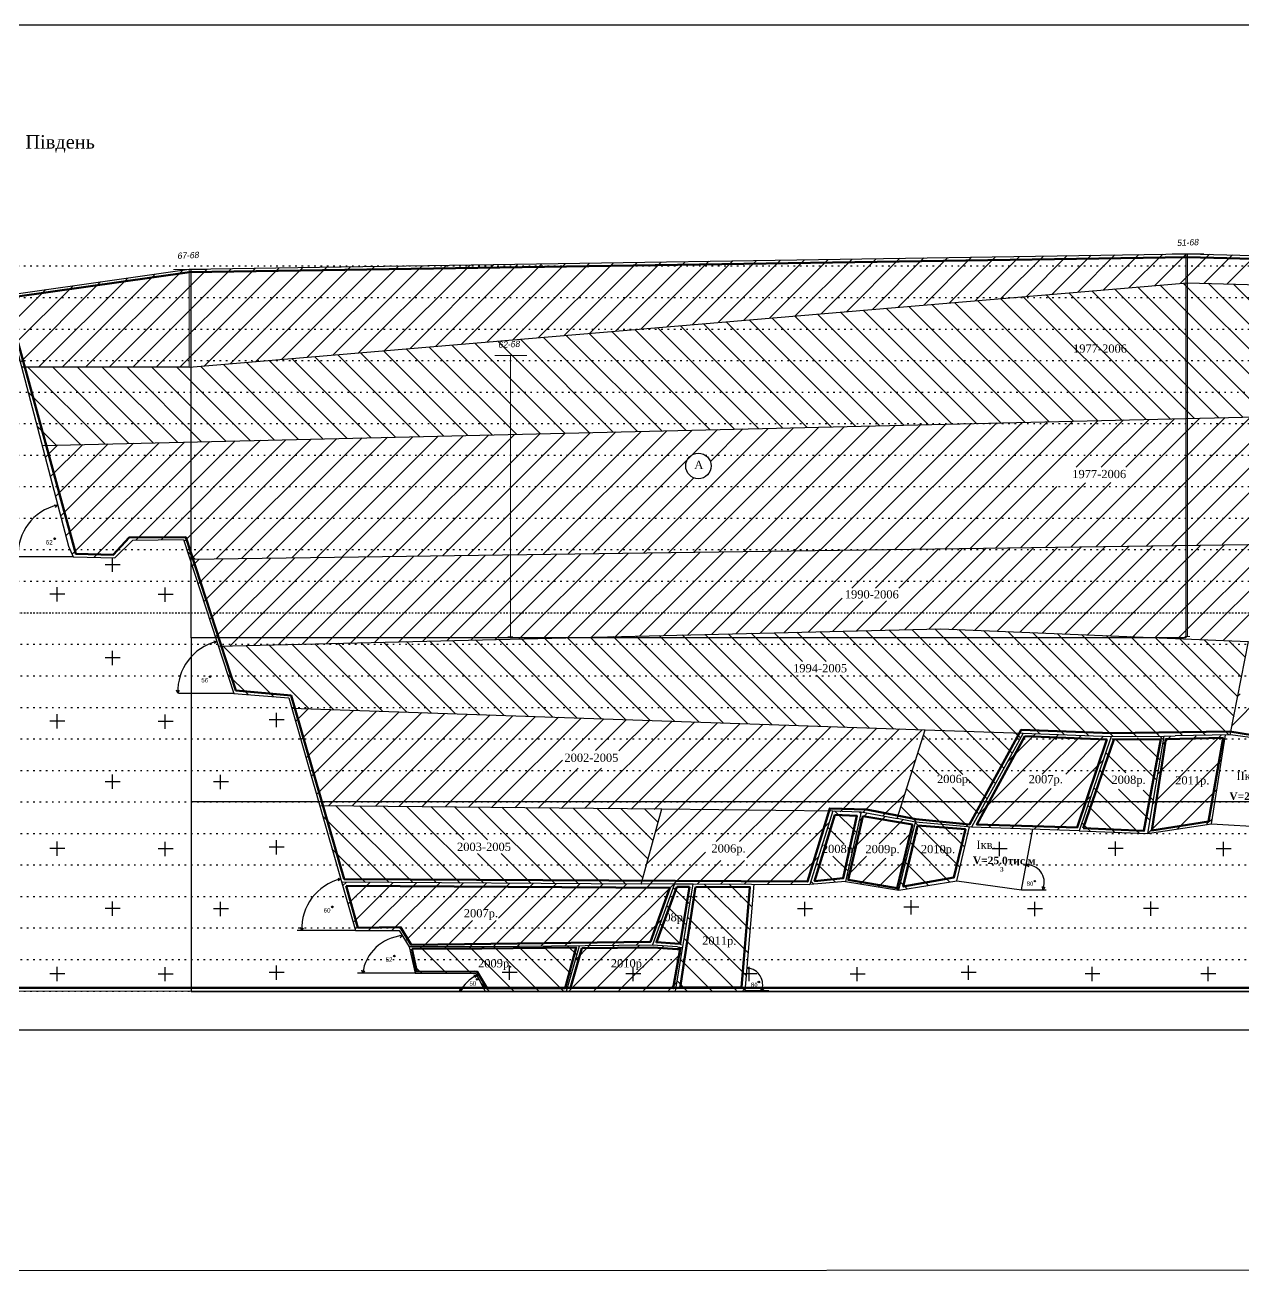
# Model space of a CAD drawing. Header units: millimetres. Extents: x -350 to 1691, y 600 to 2712.
# Drawn here: x 13.1 to 399.3, y 2155.5 to 2550.7 of the extents above; entities that cross this region are included whole.
import ezdxf
from ezdxf.enums import TextEntityAlignment as Align

# ---------------------------------------------------------------- set-up
doc = ezdxf.new("R2010")
doc.units = ezdxf.units.MM
doc.linetypes.add('AHIDDEN1', pattern=[2, 0.5, -1.5])
for name, color, linetype in [('Layer1', 7, 'Continuous'), ('ЗАРАМОЧНОЕ ОФ.', 7, 'Continuous'), ('ИМЕНА', 7, 'Continuous'), ('Контур запасів', 7, 'Continuous'), ('КОНТУРА', 7, 'Continuous'), ('Окантовка року', 7, 'Continuous'), ('оформлення', 7, 'Continuous')]:
    doc.layers.add(name, color=color, linetype=linetype)
doc.styles.add('grad', font='grad.shx')
doc.styles.add('universw', font='universw.shx', dxfattribs={"oblique": 10})

msp = doc.modelspace()

# ---------------------------------------------------------------- hatches: boundary and pattern name
h = msp.add_hatch()
h.set_pattern_fill('LINE', color=256, scale=1.75, angle=45, style=0)
h.paths.add_polyline_path([(374.15, 2325), (393.55, 2325.4), (389.16, 2297.37), (369.11, 2294.34)])
h = msp.add_hatch()
h.set_pattern_fill('LINE', color=256, scale=1.75, angle=315, style=0)
h.paths.add_polyline_path([(295.47, 2297.71), (312.42, 2296.14), (308.35, 2279.28), (290.26, 2276.37), (295.54, 2297.59)])
h = msp.add_hatch()
h.set_pattern_fill('LINE', color=256, scale=1.75, angle=315, style=0)
h.paths.add_polyline_path([(225.03, 2278.23), (244.24, 2278.04), (241.29, 2244.4), (219.48, 2244.35), (225, 2278.11)])
h = msp.add_hatch()
h.set_pattern_fill('LINE', color=256, scale=1.75, angle=315, style=0)
h.paths.add_polyline_path([(134.88, 2258.22), (188.8, 2258.54), (184.83, 2244.31), (159.05, 2244.31), (156.15, 2249.87), (136.84, 2249.94), (135, 2258.14)])

# ---------------------------------------------------------------- linework, layer by layer
at = {"color": 7, "linetype": 'Continuous'}
for p, q in [((363.19, 2467.34), (373.81, 2477.96)), ((371.33, 2468.03), (381.38, 2478.08)), ((94.47, 2444.59), (123.91, 2474.03)), ((102.61, 2445.28), (131.48, 2474.15)), ((110.75, 2445.97), (139.06, 2474.27)), ((118.9, 2446.66), (146.63, 2474.39)), ((127.04, 2447.35), (154.2, 2474.51)), ((135.18, 2448.04), (161.78, 2474.63)), ((143.33, 2448.73), (169.35, 2474.75)), ((151.47, 2449.42), (176.92, 2474.87)), ((159.61, 2450.11), (184.49, 2474.99)), ((167.76, 2450.8), (192.07, 2475.11)), ((175.9, 2451.48), (199.64, 2475.23)), ((184.04, 2452.17), (207.21, 2475.34)), ((192.18, 2452.86), (214.78, 2475.46)), ((200.33, 2453.55), (222.36, 2475.58)), ((208.47, 2454.24), (229.93, 2475.7)), ((216.61, 2454.93), (237.5, 2475.82)), ((224.76, 2455.62), (245.07, 2475.94)), ((232.9, 2456.31), (252.65, 2476.06)), ((241.04, 2457), (260.22, 2476.18)), ((249.18, 2457.69), (267.79, 2476.3)), ((257.33, 2458.38), (275.37, 2476.42)), ((265.47, 2459.07), (282.94, 2476.53)), ((273.61, 2459.76), (290.51, 2476.65)), ((281.76, 2460.45), (298.08, 2476.77)), ((289.9, 2461.14), (305.66, 2476.89)), ((298.04, 2461.82), (313.23, 2477.01)), ((306.19, 2462.51), (320.8, 2477.13)), ((314.33, 2463.2), (328.37, 2477.25)), ((322.47, 2463.89), (335.95, 2477.37)), ((330.61, 2464.58), (343.52, 2477.49)), ((338.76, 2465.27), (351.09, 2477.61)), ((346.9, 2465.96), (358.66, 2477.72)), ((355.04, 2466.65), (366.24, 2477.84)), ((379.47, 2468.72), (388.66, 2477.91)), ((386.96, 2468.75), (395.93, 2477.72)), ((398.8, 2473.14), (403.2, 2477.54)), ((17.46, 2442.11), (45.71, 2470.37)), ((24.91, 2442.11), (54.38, 2471.59)), ((32.36, 2442.11), (63.06, 2472.81)), ((39.82, 2442.11), (70.9, 2473.2)), ((47.27, 2442.11), (78.48, 2473.32)), ((54.72, 2442.11), (86.05, 2473.44)), ((62.18, 2442.11), (93.62, 2473.56)), ((70.04, 2442.52), (101.19, 2473.68)), ((78.18, 2443.21), (108.77, 2473.8)), ((86.33, 2443.9), (116.34, 2473.92)), ((394.21, 2468.55), (398.32, 2472.66)), ((2.44, 2449.46), (19.69, 2466.71)), ((9.59, 2449.16), (28.36, 2467.93)), ((11.65, 2443.76), (37.04, 2469.15)), ((177.46, 2356.15), (204.45, 2383.14)), ((185.1, 2356.33), (212.01, 2383.25)), ((192.73, 2356.52), (219.57, 2383.35)), ((200.37, 2356.7), (227.13, 2383.46)), ((208.01, 2356.88), (234.69, 2383.56)), ((215.64, 2357.06), (242.25, 2383.67)), ((223.28, 2357.25), (249.81, 2383.77)), ((230.91, 2357.43), (257.37, 2383.88)), ((238.55, 2357.61), (264.92, 2383.99)), ((246.18, 2357.79), (272.48, 2384.09)), ((253.82, 2357.97), (280.04, 2384.2)), ((275.29, 2371.99), (287.6, 2384.3)), ((282.74, 2371.99), (295.16, 2384.41)), ((284.36, 2358.7), (310.28, 2384.62)), ((290.19, 2371.99), (302.72, 2384.51)), ((292, 2358.89), (317.84, 2384.73)), ((299.64, 2359.07), (325.4, 2384.83)), ((307.03, 2359.01), (332.96, 2384.94)), ((314.19, 2358.71), (340.52, 2385.04)), ((321.35, 2358.42), (348.08, 2385.15)), ((328.5, 2358.12), (355.64, 2385.25)), ((335.66, 2357.82), (363.2, 2385.36)), ((342.82, 2357.53), (370.76, 2385.46)), ((349.97, 2357.23), (378.31, 2385.57)), ((357.13, 2356.93), (385.87, 2385.68)), ((364.29, 2356.64), (393.43, 2385.78)), ((371.45, 2356.34), (400.99, 2385.89)), ((378.6, 2356.05), (408.55, 2385.99)), ((385.76, 2355.75), (416.12, 2386.1)), ((392.92, 2355.45), (424.12, 2386.65)), ((66.17, 2379.02), (68.38, 2381.24)), ((68.01, 2373.41), (75.94, 2381.34)), ((69.84, 2367.79), (83.5, 2381.45)), ((71.68, 2362.17), (91.06, 2381.55)), ((73.51, 2356.55), (98.62, 2381.66)), ((78.2, 2353.78), (106.18, 2381.77)), ((85.83, 2353.97), (113.74, 2381.87)), ((93.47, 2354.15), (121.3, 2381.98)), ((101.1, 2354.33), (128.86, 2382.08)), ((108.74, 2354.51), (136.42, 2382.19)), ((116.38, 2354.69), (143.98, 2382.29)), ((124.01, 2354.88), (151.54, 2382.4)), ((131.65, 2355.06), (159.09, 2382.51)), ((139.28, 2355.24), (166.65, 2382.61)), ((146.92, 2355.42), (174.21, 2382.72)), ((154.56, 2355.61), (181.77, 2382.82)), ((162.19, 2355.79), (189.33, 2382.93)), ((169.83, 2355.97), (196.89, 2383.03)), ((261.46, 2358.16), (272.15, 2368.85)), ((269.09, 2358.34), (278.77, 2368.01)), ((276.73, 2358.52), (286.22, 2368.01)), ((148.66, 2355.46), (172.75, 2331.38)), ((155.94, 2355.64), (180.47, 2331.11)), ((163.22, 2355.81), (188.19, 2330.84)), ((170.5, 2355.99), (195.91, 2330.57)), ((177.78, 2356.16), (203.63, 2330.3)), ((185.06, 2356.33), (211.36, 2330.04)), ((192.34, 2356.51), (219.08, 2329.77)), ((199.62, 2356.68), (226.8, 2329.5)), ((206.9, 2356.85), (234.52, 2329.23)), ((214.18, 2357.03), (242.24, 2328.96)), ((221.46, 2357.2), (249.96, 2328.7)), ((228.74, 2357.38), (257.69, 2328.43)), ((236.02, 2357.55), (265.41, 2328.16)), ((243.3, 2357.72), (273.13, 2327.89)), ((250.58, 2357.9), (259.64, 2348.83)), ((257.86, 2358.07), (267.09, 2348.83)), ((265.14, 2358.24), (296.29, 2327.09)), ((272.42, 2358.42), (304.02, 2326.82)), ((279.7, 2358.59), (311.74, 2326.55)), ((286.98, 2358.77), (319.46, 2326.28)), ((294.26, 2358.94), (327.18, 2326.02)), ((301.54, 2359.11), (334.9, 2325.75)), ((309.18, 2358.92), (342.62, 2325.48)), ((316.96, 2358.6), (350.35, 2325.21)), ((324.73, 2358.28), (358.04, 2324.97)), ((332.51, 2357.95), (365.38, 2325.09)), ((340.29, 2357.63), (372.72, 2325.2)), ((348.06, 2357.31), (380.06, 2325.32)), ((355.84, 2356.99), (387.4, 2325.43)), ((363.61, 2356.67), (394.73, 2325.54)), ((371.39, 2356.34), (396.42, 2331.32)), ((379.16, 2356.02), (397.6, 2337.59)), ((386.94, 2355.7), (398.78, 2343.86)), ((75.86, 2353.73), (91.97, 2337.62)), ((83.14, 2353.9), (103.25, 2333.79)), ((90.42, 2354.07), (110.97, 2333.52)), ((97.7, 2354.25), (118.7, 2333.25)), ((104.98, 2354.42), (126.42, 2332.98)), ((112.26, 2354.6), (134.14, 2332.72)), ((119.54, 2354.77), (141.86, 2332.45)), ((126.82, 2354.94), (149.58, 2332.18)), ((134.1, 2355.12), (157.3, 2331.91)), ((141.38, 2355.29), (165.03, 2331.64)), ((394.72, 2355.38), (399.97, 2350.13)), ((77.37, 2344.77), (83.84, 2338.29)), ((264.05, 2344.42), (280.85, 2327.62)), ((271.5, 2344.42), (288.57, 2327.36)), ((395.68, 2328.4), (405.04, 2337.76)), ((397.49, 2337.67), (398.36, 2338.53)), ((98.87, 2329.73), (102.94, 2333.8)), ((100.53, 2323.94), (110.15, 2333.56)), ((102.19, 2318.14), (117.35, 2333.31)), ((103.85, 2312.35), (124.56, 2333.06)), ((105.5, 2306.55), (131.77, 2332.82)), ((109.49, 2303.09), (138.97, 2332.57)), ((116.86, 2303), (146.18, 2332.33)), ((124.22, 2302.91), (153.39, 2332.08)), ((131.59, 2302.82), (160.6, 2331.83)), ((138.95, 2302.73), (167.8, 2331.59)), ((146.32, 2302.65), (175.01, 2331.34)), ((153.68, 2302.56), (182.22, 2331.09)), ((161.05, 2302.47), (189.43, 2330.85)), ((186.47, 2320.44), (196.63, 2330.6)), ((190.51, 2302.12), (218.26, 2329.86)), ((193.99, 2320.51), (203.84, 2330.36)), ((197.88, 2302.03), (225.46, 2329.62)), ((201.38, 2320.44), (211.05, 2330.11)), ((205.24, 2301.94), (232.67, 2329.37)), ((212.61, 2301.86), (239.88, 2329.12)), ((219.98, 2301.77), (247.09, 2328.88)), ((227.34, 2301.68), (254.29, 2328.63)), ((234.71, 2301.59), (261.5, 2328.39)), ((242.07, 2301.51), (268.71, 2328.14)), ((249.44, 2301.42), (275.92, 2327.89)), ((256.81, 2301.33), (283.12, 2327.65)), ((264.17, 2301.24), (290.33, 2327.4)), ((271.54, 2301.15), (297.54, 2327.15)), ((297.94, 2325.45), (310.43, 2312.96)), ((303.9, 2326.94), (320.75, 2310.09)), ((311.61, 2326.68), (323.39, 2314.9)), ((315.35, 2300.25), (340.73, 2325.63)), ((319.32, 2326.42), (326.03, 2319.71)), ((324.4, 2316.75), (333.57, 2325.91)), ((327.04, 2326.16), (328.67, 2324.53)), ((335.6, 2313.05), (347.9, 2325.35)), ((343.04, 2313.03), (355.07, 2325.06)), ((358.73, 2324.29), (371.81, 2311.2)), ((365.85, 2324.61), (372.87, 2317.6)), ((372.98, 2324.94), (373.93, 2323.99)), ((168.42, 2302.38), (183.53, 2317.5)), ((278.79, 2300.96), (295.51, 2317.67)), ((296.16, 2319.77), (302.97, 2312.96)), ((333.06, 2295.59), (354.96, 2317.5)), ((355.75, 2319.81), (362.12, 2313.43)), ((175.78, 2302.3), (188.45, 2314.96)), ((183.15, 2302.21), (195.9, 2314.96)), ((294.39, 2314.09), (312.13, 2296.34)), ((353.86, 2314.25), (357.8, 2310.3)), ((292.61, 2308.41), (303.95, 2297.07)), ((307.11, 2308.81), (315.47, 2300.46)), ((311.93, 2311.45), (318.11, 2305.27)), ((318.68, 2296.12), (331.01, 2308.45)), ((325.87, 2295.86), (338.46, 2308.45)), ((351.96, 2308.69), (366.28, 2294.37)), ((359.82, 2308.28), (369.69, 2298.41)), ((285.08, 2299.79), (292.12, 2306.83)), ((340.25, 2295.33), (351.12, 2306.2)), ((367.57, 2307.99), (370.75, 2304.81)), ((111.61, 2303.07), (136.04, 2278.64)), ((119.14, 2302.99), (143.55, 2278.59)), ((126.67, 2302.92), (151.05, 2278.53)), ((134.2, 2302.84), (158.56, 2278.48)), ((141.73, 2302.76), (152.32, 2292.18)), ((149.26, 2302.69), (159.77, 2292.18)), ((156.79, 2302.61), (181.08, 2278.33)), ((164.32, 2302.53), (188.58, 2278.28)), ((171.85, 2302.46), (196.09, 2278.22)), ((179.38, 2302.38), (203.59, 2278.17)), ((186.91, 2302.3), (209.03, 2280.19)), ((194.44, 2302.23), (210.63, 2286.04)), ((201.97, 2302.15), (212.24, 2291.88)), ((209.5, 2302.07), (213.85, 2297.73)), ((210.23, 2284.57), (227.54, 2301.88)), ((211.25, 2278.14), (234.92, 2301.8)), ((213.06, 2294.86), (220.17, 2301.96)), ((232.21, 2291.64), (242.29, 2301.72)), ((239.66, 2291.64), (249.67, 2301.65)), ((241.13, 2278.2), (264.42, 2301.49)), ((241.97, 2286.49), (257.04, 2301.57)), ((269.8, 2301.41), (276.68, 2294.52)), ((290.84, 2302.73), (295.77, 2297.8)), ((350.07, 2303.12), (358.54, 2294.66)), ((107.44, 2299.79), (128.54, 2278.69)), ((248.54, 2278.16), (267.99, 2297.61)), ((267.56, 2296.2), (272.86, 2290.89)), ((348.18, 2297.56), (350.8, 2294.94)), ((110.43, 2289.34), (121.03, 2278.74)), ((218.7, 2278.13), (228.87, 2288.31)), ((156.6, 2287.89), (166.06, 2278.43)), ((164.05, 2287.89), (173.57, 2278.38)), ((226.31, 2278.29), (233.72, 2285.7)), ((233.72, 2278.24), (241.17, 2285.7)), ((255.95, 2278.11), (264.67, 2286.83)), ((264.04, 2284.8), (270.07, 2278.77)), ((269.27, 2287.03), (273.95, 2282.35)), ((113.8, 2277.58), (115, 2278.78)), ((115.46, 2271.78), (122.4, 2278.73)), ((117.11, 2265.99), (129.8, 2278.68)), ((122, 2263.42), (137.21, 2278.63)), ((129.46, 2263.43), (144.61, 2278.58)), ((133.71, 2260.22), (152.01, 2278.53)), ((139.23, 2258.3), (159.42, 2278.48)), ((158.77, 2270.37), (166.82, 2278.43)), ((161.64, 2258.34), (181.62, 2278.32)), ((163.28, 2267.43), (174.22, 2278.37)), ((169.17, 2258.42), (189.03, 2278.27)), ((176.7, 2258.49), (196.43, 2278.22)), ((184.23, 2258.57), (203.83, 2278.17)), ((191.77, 2258.65), (211.3, 2278.18)), ((199.3, 2258.73), (218.87, 2278.31)), ((262.29, 2279.1), (263.21, 2278.19)), ((146.69, 2258.3), (155.01, 2266.62)), ((154.15, 2258.3), (162.46, 2266.62)), ((206.83, 2258.81), (215.01, 2266.99))]:
    msp.add_line(p, q, dxfattribs=at)
at = {"color": 7}
for p, q in [((398.8, 2473.14), (398.32, 2472.66)), ((351.3, 2466.33), (391.55, 2426.08)), ((358.54, 2466.94), (399.23, 2426.26)), ((365.78, 2467.56), (406.9, 2426.44)), ((373.03, 2468.17), (414.58, 2426.62)), ((380.27, 2468.79), (422.26, 2426.8)), ((388.2, 2468.72), (429.93, 2426.98)), ((396.28, 2468.49), (437.61, 2427.16)), ((307.84, 2462.64), (345.49, 2424.99)), ((315.08, 2463.25), (353.16, 2425.17)), ((322.33, 2463.87), (360.84, 2425.35)), ((329.57, 2464.48), (368.52, 2425.53)), ((336.81, 2465.1), (376.2, 2425.71)), ((344.05, 2465.71), (383.87, 2425.89)), ((257.14, 2458.34), (291.75, 2423.73)), ((264.38, 2458.95), (299.43, 2423.91)), ((271.62, 2459.57), (307.1, 2424.09)), ((278.87, 2460.18), (314.78, 2424.27)), ((286.11, 2460.8), (322.46, 2424.45)), ((293.35, 2461.41), (330.13, 2424.63)), ((300.6, 2462.02), (337.81, 2424.81)), ((213.68, 2454.65), (245.69, 2422.64)), ((220.92, 2455.26), (253.36, 2422.82)), ((228.17, 2455.88), (261.04, 2423)), ((235.41, 2456.49), (268.72, 2423.18)), ((242.65, 2457.11), (276.39, 2423.36)), ((249.9, 2457.72), (284.07, 2423.55)), ((162.98, 2450.35), (191.95, 2421.38)), ((170.22, 2450.96), (199.62, 2421.56)), ((177.46, 2451.58), (207.3, 2421.74)), ((184.71, 2452.19), (214.98, 2421.92)), ((191.95, 2452.8), (222.66, 2422.1)), ((199.19, 2453.42), (230.33, 2422.28)), ((206.44, 2454.03), (238.01, 2422.46)), ((119.52, 2446.66), (145.88, 2420.29)), ((126.76, 2447.27), (153.56, 2420.47)), ((134.01, 2447.89), (161.24, 2420.65)), ((141.25, 2448.5), (168.92, 2420.84)), ((148.49, 2449.12), (176.59, 2421.02)), ((155.74, 2449.73), (184.27, 2421.2)), ((76.06, 2442.97), (99.82, 2419.21)), ((83.3, 2443.58), (107.5, 2419.39)), ((90.55, 2444.2), (115.18, 2419.57)), ((97.79, 2444.81), (122.85, 2419.75)), ((105.03, 2445.43), (130.53, 2419.93)), ((112.28, 2446.04), (138.21, 2420.11)), ((14.06, 2442.11), (38.41, 2417.76)), ((21.91, 2442.11), (46.08, 2417.94)), ((29.77, 2442.11), (53.76, 2418.12)), ((37.63, 2442.11), (61.44, 2418.31)), ((45.49, 2442.11), (69.11, 2418.49)), ((53.35, 2442.11), (76.79, 2418.67)), ((61.21, 2442.11), (84.47, 2418.85)), ((68.82, 2442.36), (92.15, 2419.03)), ((14.15, 2434.16), (30.73, 2417.58)), ((376.65, 2385.61), (417.73, 2426.69)), ((384.62, 2385.72), (425.78, 2426.88)), ((392.59, 2385.84), (433.82, 2427.07)), ((16.92, 2423.53), (23.05, 2417.4)), ((209.26, 2383.23), (248.74, 2422.71)), ((217.23, 2383.35), (256.79, 2422.9)), ((225.2, 2383.46), (264.83, 2423.09)), ((233.17, 2383.57), (272.88, 2423.28)), ((241.14, 2383.69), (280.93, 2423.47)), ((249.11, 2383.8), (288.97, 2423.66)), ((257.08, 2383.91), (297.02, 2423.85)), ((265.06, 2384.03), (305.07, 2424.04)), ((273.03, 2384.14), (313.12, 2424.23)), ((281, 2384.25), (321.16, 2424.42)), ((288.97, 2384.37), (329.21, 2424.61)), ((296.94, 2384.48), (337.26, 2424.8)), ((304.91, 2384.59), (345.3, 2424.99)), ((312.88, 2384.71), (353.35, 2425.18)), ((344.76, 2385.16), (385.54, 2425.93)), ((346.41, 2410.37), (361.4, 2425.37)), ((352.74, 2385.27), (393.59, 2426.12)), ((354.26, 2410.37), (369.45, 2425.56)), ((360.71, 2385.38), (401.63, 2426.31)), ((362.12, 2410.37), (377.49, 2425.74)), ((368.68, 2385.5), (409.68, 2426.5)), ((48.31, 2387.3), (79.75, 2418.74)), ((56.27, 2387.4), (87.8, 2418.93)), ((63.61, 2386.88), (95.84, 2419.12)), ((65.78, 2381.2), (103.89, 2419.3)), ((73.75, 2381.31), (111.94, 2419.49)), ((81.73, 2381.42), (119.98, 2419.68)), ((89.7, 2381.54), (128.03, 2419.87)), ((97.67, 2381.65), (136.08, 2420.06)), ((105.64, 2381.76), (144.13, 2420.25)), ((113.61, 2381.88), (152.17, 2420.44)), ((121.58, 2381.99), (160.22, 2420.63)), ((129.55, 2382.1), (168.27, 2420.82)), ((137.52, 2382.22), (176.31, 2421.01)), ((145.49, 2382.33), (184.36, 2421.2)), ((153.46, 2382.44), (192.41, 2421.39)), ((161.43, 2382.56), (200.46, 2421.58)), ((169.4, 2382.67), (208.5, 2421.77)), ((177.38, 2382.78), (216.55, 2421.96)), ((185.35, 2382.89), (224.6, 2422.15)), ((193.32, 2383.01), (232.64, 2422.34)), ((230.39, 2412.23), (240.69, 2422.52)), ((19.53, 2413.52), (23.42, 2417.41)), ((21.16, 2407.29), (31.47, 2417.6)), ((22.78, 2401.06), (39.51, 2417.79)), ((24.41, 2394.82), (47.56, 2417.98)), ((26.03, 2388.59), (55.61, 2418.17)), ((28.01, 2382.72), (63.65, 2418.36)), ((34.95, 2381.8), (71.7, 2418.55)), ((201.29, 2383.12), (225.18, 2407.01)), ((320.85, 2384.82), (340.27, 2404.23)), ((328.82, 2384.93), (349.34, 2405.45)), ((336.79, 2385.04), (357.32, 2405.57)), ((64.66, 2383.66), (67.09, 2381.22)), ((38.56, 2379.58), (43.31, 2379.58)), ((38.56, 2379.58), (43.31, 2379.58)), ((21.02, 2370.2), (25.77, 2370.2)), ((21.02, 2370.2), (25.77, 2370.2)), ((55.3, 2370.12), (60.05, 2370.12)), ((55.3, 2370.12), (60.05, 2370.12)), ((38.56, 2350.03), (43.31, 2350.03)), ((38.56, 2350.03), (43.31, 2350.03)), ((21.02, 2329.93), (25.77, 2329.93)), ((21.02, 2329.93), (25.77, 2329.93)), ((55.3, 2329.85), (60.05, 2329.85)), ((55.3, 2329.85), (60.05, 2329.85)), ((90.53, 2330.36), (95.28, 2330.36)), ((90.53, 2330.36), (95.28, 2330.36)), ((38.56, 2310.76), (43.31, 2310.76)), ((38.56, 2310.76), (43.31, 2310.76)), ((72.85, 2310.68), (77.6, 2310.68)), ((72.85, 2310.68), (77.6, 2310.68)), ((277.51, 2298.07), (280.13, 2300.68)), ((275.59, 2289.41), (285.79, 2299.61)), ((283.9, 2290.99), (291.45, 2298.54)), ((290.42, 2290.77), (294.69, 2295.04)), ((21.02, 2289.55), (25.77, 2289.55)), ((21.02, 2289.55), (25.77, 2289.55)), ((55.3, 2289.46), (60.05, 2289.46)), ((55.3, 2289.46), (60.05, 2289.46)), ((90.53, 2289.98), (95.28, 2289.98)), ((90.53, 2289.98), (95.28, 2289.98)), ((319.73, 2289.5), (324.48, 2289.5)), ((319.73, 2289.5), (324.48, 2289.5)), ((356.49, 2289.55), (361.24, 2289.55)), ((356.49, 2289.55), (361.24, 2289.55)), ((390.78, 2289.47), (395.53, 2289.47)), ((390.78, 2289.47), (395.53, 2289.47)), ((273.67, 2280.75), (279.9, 2286.99)), ((277.96, 2278.31), (286.04, 2286.4)), ((283.74, 2277.36), (292.5, 2286.11)), ((289.52, 2276.41), (290.31, 2277.19)), ((38.56, 2270.51), (43.31, 2270.51)), ((38.56, 2270.51), (43.31, 2270.51)), ((72.85, 2270.43), (77.6, 2270.43)), ((72.85, 2270.43), (77.6, 2270.43)), ((258.02, 2270.46), (262.77, 2270.46)), ((258.02, 2270.46), (262.77, 2270.46)), ((291.71, 2270.94), (296.46, 2270.94)), ((291.71, 2270.94), (296.46, 2270.94)), ((330.96, 2270.46), (335.71, 2270.46)), ((330.96, 2270.46), (335.71, 2270.46)), ((367.73, 2270.51), (372.48, 2270.51)), ((367.73, 2270.51), (372.48, 2270.51)), ((21.02, 2249.84), (25.77, 2249.84)), ((21.02, 2249.84), (25.77, 2249.84)), ((55.3, 2249.76), (60.05, 2249.76)), ((55.3, 2249.76), (60.05, 2249.76)), ((90.53, 2250.28), (95.28, 2250.28)), ((90.53, 2250.28), (95.28, 2250.28)), ((164.37, 2250.28), (169.12, 2250.28)), ((164.37, 2250.28), (169.12, 2250.28)), ((203.63, 2249.8), (208.38, 2249.8)), ((203.63, 2249.8), (208.38, 2249.8)), ((240.39, 2249.84), (245.14, 2249.84)), ((240.39, 2249.84), (245.14, 2249.84)), ((274.68, 2249.76), (279.43, 2249.76)), ((274.68, 2249.76), (279.43, 2249.76)), ((309.9, 2250.28), (314.66, 2250.28)), ((309.9, 2250.28), (314.66, 2250.28)), ((349.16, 2249.8), (353.91, 2249.8)), ((349.16, 2249.8), (353.91, 2249.8)), ((385.92, 2249.84), (390.67, 2249.84)), ((385.92, 2249.84), (390.67, 2249.84))]:
    msp.add_line(p, q, dxfattribs=at)
for p, q in [((218.67, 2277.01), (223.88, 2271.8)), ((216.71, 2271.19), (222.47, 2265.43)), ((214.57, 2265.47), (221.27, 2258.78)), ((185.7, 2244.43), (199.93, 2258.65)), ((187.81, 2254.39), (192.01, 2258.59)), ((193.55, 2244.42), (207.85, 2258.72)), ((201.4, 2244.41), (215.49, 2258.5)), ((209.25, 2244.4), (221.24, 2256.39)), ((217.1, 2244.39), (219.68, 2246.97))]:
    msp.add_line(p, q)
at = {"color": 1}
for p, q in [((329.01, 2276.33), (336.85, 2276.33)), ((240.08, 2244.25), (247.91, 2244.25))]:
    msp.add_line(p, q, dxfattribs=at)
at = {"color": 7, "linetype": 'Continuous', "lineweight": 30}
msp.add_lwpolyline([(812.8, 2155.83), (-278.32, 2155.46), (-278.32, 2550.66), (812.88, 2550.66)], dxfattribs=at)
msp.add_lwpolyline([(812.8, 2155.83), (-278.32, 2155.46), (-278.32, 2550.66), (812.88, 2550.66)], dxfattribs=at)
at = {"color": 7, "linetype": 'AHIDDEN1', "lineweight": 25}
for points in [[(-49.2, 2474.23), (810.24, 2474.23)], [(-49.2, 2474.23), (810.24, 2474.23)], [(-49.2, 2474.23), (810.24, 2474.23)], [(-49.2, 2474.23), (810.24, 2474.23)], [(-49.2, 2464.24), (810.41, 2464.24)], [(-49.2, 2464.24), (810.41, 2464.24)], [(-49.2, 2454.22), (810.41, 2454.22)], [(-49.2, 2454.22), (810.41, 2454.22)], [(-49.2, 2444.21), (810.23, 2444.21)], [(-49.2, 2444.21), (810.23, 2444.21)], [(-50.65, 2434.2), (810.18, 2434.2)], [(-50.65, 2434.2), (810.18, 2434.2)], [(-49.21, 2424.22), (810.04, 2424.22)], [(-49.21, 2424.22), (810.04, 2424.22)], [(-49.21, 2414.23), (224.54, 2414.23)], [(-49.21, 2414.23), (224.54, 2414.23)], [(228.75, 2414.23), (810.18, 2414.23)], [(228.75, 2414.23), (810.18, 2414.23)], [(-49.21, 2404.23), (810.28, 2404.23)], [(-49.21, 2404.23), (810.28, 2404.23)], [(-49.21, 2394.23), (810.23, 2394.23)], [(-49.21, 2394.23), (810.23, 2394.23)], [(-49.21, 2384.26), (810.21, 2384.26)], [(-49.21, 2384.26), (810.21, 2384.26)], [(-49.21, 2374.25), (810.12, 2374.25)], [(-49.21, 2374.25), (810.12, 2374.25)], [(-50.29, 2364.23), (810.43, 2364.23)], [(-50.29, 2364.23), (810.43, 2364.23)], [(-49.22, 2364.23), (810.2, 2364.23)], [(-49.22, 2364.23), (810.2, 2364.23)], [(-50.29, 2354.23), (810.23, 2354.23)], [(-50.29, 2354.23), (810.23, 2354.23)], [(-50.29, 2344.25), (810.24, 2344.25)], [(-50.29, 2334.23), (810.4, 2334.23)], [(-50.29, 2334.23), (810.4, 2334.23)], [(-50.29, 2324.22), (810.22, 2324.22)], [(-50.29, 2324.22), (810.22, 2324.22)], [(-50.29, 2314.21), (810.17, 2314.21)], [(-50.29, 2314.21), (810.17, 2314.21)], [(-50.29, 2304.23), (810.04, 2304.23)], [(-50.29, 2304.23), (810.04, 2304.23)], [(-50.29, 2294.24), (810.17, 2294.24)], [(-50.29, 2294.24), (810.17, 2294.24)], [(-50.29, 2284.24), (810.27, 2284.24)], [(-50.29, 2284.24), (810.27, 2284.24)], [(-50.29, 2274.24), (810.23, 2274.24)], [(-50.29, 2274.24), (810.23, 2274.24)], [(-50.29, 2264.27), (810.21, 2264.27)], [(-50.29, 2264.27), (810.21, 2264.27)], [(-50.29, 2254.26), (810.11, 2254.26)], [(-50.29, 2254.26), (810.11, 2254.26)], [(-49.22, 2244.25), (810.2, 2244.25)], [(-49.22, 2244.25), (810.2, 2244.25)]]:
    msp.add_lwpolyline(points, dxfattribs=at)
at = {"color": 7}
for points in [[(40.76, 2381.71), (40.76, 2377.17)], [(40.76, 2381.71), (40.76, 2377.17)], [(23.21, 2372.32), (23.21, 2367.79)], [(23.21, 2372.32), (23.21, 2367.79)], [(57.5, 2372.24), (57.5, 2367.71)], [(57.5, 2372.24), (57.5, 2367.71)], [(40.76, 2352.15), (40.76, 2347.62)], [(40.76, 2352.15), (40.76, 2347.62)], [(23.21, 2332.05), (23.21, 2327.52)], [(23.21, 2332.05), (23.21, 2327.52)], [(57.5, 2331.97), (57.5, 2327.44)], [(57.5, 2331.97), (57.5, 2327.44)], [(92.73, 2332.49), (92.73, 2327.95)], [(92.73, 2332.49), (92.73, 2327.95)], [(40.76, 2312.89), (40.76, 2308.35)], [(40.76, 2312.89), (40.76, 2308.35)], [(75.05, 2312.8), (75.05, 2308.27)], [(75.05, 2312.8), (75.05, 2308.27)], [(23.21, 2291.67), (23.21, 2287.13)], [(23.21, 2291.67), (23.21, 2287.13)], [(57.5, 2291.59), (57.5, 2287.05)], [(57.5, 2291.59), (57.5, 2287.05)], [(92.73, 2292.1), (92.73, 2287.57)], [(92.73, 2292.1), (92.73, 2287.57)], [(321.92, 2291.63), (321.92, 2287.09)], [(321.92, 2291.63), (321.92, 2287.09)], [(358.69, 2291.67), (358.69, 2287.14)], [(358.69, 2291.67), (358.69, 2287.14)], [(392.98, 2291.59), (392.98, 2287.06)], [(392.98, 2291.59), (392.98, 2287.06)], [(40.76, 2272.63), (40.76, 2268.1)], [(40.76, 2272.63), (40.76, 2268.1)], [(75.05, 2272.55), (75.05, 2268.02)], [(75.05, 2272.55), (75.05, 2268.02)], [(260.22, 2272.58), (260.22, 2268.05)], [(260.22, 2272.58), (260.22, 2268.05)], [(293.91, 2273.07), (293.91, 2268.53)], [(293.91, 2273.07), (293.91, 2268.53)], [(333.16, 2272.58), (333.16, 2268.05)], [(333.16, 2272.58), (333.16, 2268.05)], [(369.93, 2272.63), (369.93, 2268.1)], [(369.93, 2272.63), (369.93, 2268.1)], [(23.21, 2251.96), (23.21, 2247.43)], [(23.21, 2251.96), (23.21, 2247.43)], [(57.5, 2251.88), (57.5, 2247.35)], [(57.5, 2251.88), (57.5, 2247.35)], [(92.73, 2252.4), (92.73, 2247.87)], [(92.73, 2252.4), (92.73, 2247.87)], [(166.57, 2252.4), (166.57, 2247.87)], [(166.57, 2252.4), (166.57, 2247.87)], [(205.82, 2251.92), (205.82, 2247.38)], [(205.82, 2251.92), (205.82, 2247.38)], [(242.59, 2251.96), (242.59, 2247.43)], [(242.59, 2251.96), (242.59, 2247.43)], [(276.88, 2251.88), (276.88, 2247.35)], [(276.88, 2251.88), (276.88, 2247.35)], [(312.1, 2252.4), (312.1, 2247.87)], [(312.1, 2252.4), (312.1, 2247.87)], [(351.36, 2251.92), (351.36, 2247.38)], [(351.36, 2251.92), (351.36, 2247.38)], [(388.12, 2251.96), (388.12, 2247.43)], [(388.12, 2251.96), (388.12, 2247.43)]]:
    msp.add_lwpolyline(points, dxfattribs=at)
msp.add_lwpolyline([(-50.27, 2231.94), (810.23, 2231.94)])
msp.add_lwpolyline([(-50.27, 2231.94), (810.23, 2231.94)])
msp.add_circle((226.61, 2410.8), 4.04, dxfattribs=at)
msp.add_circle((226.61, 2410.8), 4.04, dxfattribs=at)
for start, end in [(256.6365, 256.6646), (283.3354, 283.3635)]:
    msp.add_arc((30.57, 2378.94), 15.12, start, end, dxfattribs=at)
at = {"layer": 'ЗАРАМОЧНОЕ ОФ.', "color": 7, "linetype": 'Continuous'}
for points in [[(22.33, 2398.43), (23.23, 2398.37), (22.66, 2397.64)], [(73.02, 2355.33), (73.88, 2355.07), (73.17, 2354.49)], [(62.04, 2339.54), (61.59, 2338.71), (61.17, 2339.66)], [(112.27, 2280.02), (113.13, 2279.76), (112.42, 2279.18)], [(101.33, 2264.25), (100.87, 2263.42), (100.46, 2264.37)], [(131.88, 2262.03), (132.74, 2261.77), (132.03, 2261.19)], [(120.73, 2250.66), (120.18, 2249.89), (119.88, 2250.89)], [(155.43, 2249.38), (156.32, 2249.32), (155.76, 2248.59)], [(242.83, 2251.15), (242.03, 2251.58), (242.83, 2251.95)], [(151.8, 2244.79), (151.02, 2244.25), (151.07, 2245.28)], [(247.3, 2244.96), (246.65, 2244.29), (246.36, 2245.16)]]:
    msp.add_lwpolyline(points, dxfattribs=at)
at = {"layer": 'ЗАРАМОЧНОЕ ОФ.', "color": 1, "linetype": 'Continuous'}
msp.add_lwpolyline([(336.41, 2277.23), (335.75, 2276.38), (335.68, 2277.38)], dxfattribs=at)
msp.add_arc((330.83, 2278.84), 5.4, 340.3594, 93.5932, dxfattribs=at)
at = {"layer": 'ЗАРАМОЧНОЕ ОФ.', "color": 7, "linetype": 'Continuous'}
msp.add_arc((241.59, 2246.21), 5.41, 339.3061, 83.9578, dxfattribs=at)
at = {"layer": 'Контур запасів', "color": 5, "linetype": 'Continuous', "lineweight": 30}
msp.add_line((65.8, 2356.33), (65.8, 2336.11), dxfattribs=at)
for points in [[(381.08, 2356.33), (65.8, 2356.33), (65.8, 2473.2)], [(65.8, 2336.11), (65.8, 2304.42), (1026.24, 2304.42)], [(65.8, 2324.64), (65.8, 2244.07), (1026.24, 2244.07), (1026.24, 2324.64)]]:
    msp.add_lwpolyline(points, dxfattribs=at)
at = {"layer": 'КОНТУРА', "color": 7, "linetype": 'Continuous', "lineweight": 20}
msp.add_line((-19.57, 2244.27), (1056.87, 2244.27), dxfattribs=at)
at = {"layer": 'КОНТУРА', "color": 1, "linetype": 'Continuous'}
msp.add_lwpolyline([(331.36, 2284.46), (330.48, 2284.22), (331.36, 2283.78)], dxfattribs=at)
msp.add_circle((333.27, 2279.14), 0.188, dxfattribs=at)
at = {"layer": 'Окантовка року'}
msp.add_line((240.68, 2244.4), (241.35, 2245.07), dxfattribs=at)
at = {"layer": 'Окантовка року', "color": 5, "linetype": 'Continuous', "lineweight": 30}
msp.add_lwpolyline([(381.08, 2478.08), (381.08, 2356.33)], dxfattribs=at)
at = {"layer": 'Окантовка року', "color": 11, "lineweight": 100}
for points in [[(-11.74, 2461.39), (65.27, 2472.24), (381.68, 2477.05), (717.8, 2468.4)], [(552.69, 2394.76), (533.55, 2395.21), (523.66, 2359.25), (461.84, 2356.69), (448.78, 2356.84), (412.92, 2354.75), (406.2, 2324.73), (395.05, 2326.61), (357.53, 2326.01), (328.88, 2327.07), (312.55, 2297.13), (295.58, 2298.78), (279.92, 2301.86), (268.26, 2302.21), (261.19, 2279), (114.33, 2279.75), (97.46, 2337.96), (79.99, 2339.53), (64.08, 2388.23), (46.19, 2388.13), (41.05, 2382.6), (29.26, 2382.91), (11, 2449.87)]]:
    msp.add_lwpolyline(points, dxfattribs=at)
at = {"layer": 'Окантовка року', "color": 1, "linetype": 'Continuous', "lineweight": 211}
msp.add_lwpolyline([(-18.59, 2282.77), (-18.59, 2245.31), (1055.91, 2245.31), (1055.75, 2375.1)], dxfattribs=at)
at = {"layer": 'Окантовка року', "color": 101, "lineweight": 100}
for points in [[(330.06, 2325.11), (356.06, 2324.01), (346.71, 2296.15), (314.82, 2297.09), (330.06, 2325.11)], [(114.97, 2277.59), (217.59, 2277.04), (211.39, 2259.85), (135.52, 2258.94), (132.14, 2264.49), (118.65, 2264.34), (114.97, 2277.59)]]:
    msp.add_lwpolyline(points, dxfattribs=at)
at = {"layer": 'Окантовка року', "color": 30, "linetype": 'Continuous', "lineweight": 100}
msp.add_lwpolyline([(348.54, 2295.87), (367.84, 2295.06), (373.24, 2324.19), (358.3, 2324.06), (348.57, 2295.94)], dxfattribs=at)
at = {"layer": 'Окантовка року', "color": 1, "linetype": 'Continuous', "lineweight": 100}
for points in [[(374.73, 2324.18), (392.94, 2324.59), (388.34, 2298.04), (370.31, 2295.21), (374.74, 2324.21)], [(225.74, 2277.28), (242.93, 2277.21), (240.31, 2245.41), (220.79, 2245.41), (225.66, 2277.31)]]:
    msp.add_lwpolyline(points, dxfattribs=at)
at = {"layer": 'Окантовка року', "color": 30, "lineweight": 100}
for points in [[(269.89, 2300.14), (276.88, 2299.87), (272.54, 2280.04), (263.42, 2279.16), (269.89, 2300.14)], [(219.12, 2259.33), (213.28, 2259.75), (219.75, 2277.3)], [(223.73, 2277.27), (220.82, 2259.21), (219.13, 2259.34)], [(219.75, 2277.3), (223.73, 2277.27)]]:
    msp.add_lwpolyline(points, dxfattribs=at)
at = {"layer": 'Окантовка року', "color": 140, "linetype": 'Continuous', "lineweight": 100}
for points in [[(278.77, 2299.77), (294.46, 2297.08), (289.65, 2276.93), (274.11, 2279.53), (278.75, 2299.73)], [(157.9, 2257.71), (187.86, 2258.04), (184.32, 2245.23), (159.64, 2245.12), (156.48, 2250.38), (155.72, 2250.43)]]:
    msp.add_lwpolyline(points, dxfattribs=at)
at = {"layer": 'Окантовка року', "color": 201, "linetype": 'Continuous', "lineweight": 100}
for points in [[(296.05, 2296.75), (311.27, 2295.59), (307.61, 2280.3), (291.54, 2277.38), (296.05, 2296.71)], [(220.9, 2258.19), (218.61, 2245.16), (186.08, 2245.25), (189.6, 2257.85)], [(189.65, 2257.87), (212.23, 2258.06), (219.92, 2257.55), (220.46, 2257.52), (220.65, 2258.21)]]:
    msp.add_lwpolyline(points, dxfattribs=at)
at = {"layer": 'Окантовка року', "color": 140, "lineweight": 100}
for points in [[(135.77, 2257.7), (157.9, 2257.71)], [(155.72, 2250.43), (137.35, 2250.32), (135.77, 2257.7)]]:
    msp.add_lwpolyline(points, dxfattribs=at)
at = {"layer": 'Окантовка року', "color": 7, "linetype": 'Continuous'}
for centre in [(22.51, 2387.69), (22.51, 2387.69), (71.79, 2343.96), (71.79, 2343.96), (110.58, 2270.96), (110.58, 2270.96), (130.22, 2255.37), (130.22, 2255.37), (156.47, 2247.97), (245.78, 2247.13), (245.78, 2247.13)]:
    msp.add_circle(centre, 0.259, dxfattribs=at)
at = {"layer": 'оформлення', "color": 7, "linetype": 'Continuous', "lineweight": 20}
for p, q in [((376.75, 2478.08), (386.88, 2478.08)), ((381.63, 2478.09), (381.63, 2356.71)), ((60.19, 2473.11), (70.32, 2473.11)), ((65.22, 2442.11), (65.22, 2473.19)), ((162.06, 2445.78), (172.19, 2445.78)), ((167, 2445.77), (167, 2356.61)), ((64.38, 2442.11), (65.91, 2442.11)), ((166.2, 2356.61), (167.74, 2356.61)), ((380.83, 2356.71), (382.36, 2356.71))]:
    msp.add_line(p, q, dxfattribs=at)
at = {"layer": 'оформлення', "color": 7, "linetype": 'Continuous', "lineweight": 30}
for p, q in [((65.22, 2442.11), (12.08, 2442.11)), ((400.91, 2355.12), (395.12, 2325.55)), ((97.65, 2333.98), (298.46, 2327.12)), ((374.11, 2325.13), (377.69, 2325.16)), ((395.33, 2325.55), (377.69, 2325.16)), ((406.97, 2323.93), (395.33, 2325.55)), ((106.49, 2303.12), (215.03, 2302.02)), ((347.33, 2295.07), (369, 2294.27))]:
    msp.add_line(p, q, dxfattribs=at)
at = {"layer": 'оформлення', "color": 7, "lineweight": 30}
msp.add_line((18.55, 2417.3), (613.38, 2431.3), dxfattribs=at)
at = {"layer": 'оформлення', "color": 7, "linetype": 'Continuous'}
for p, q in [((28.36, 2381.92), (10.25, 2381.92)), ((79.36, 2338.66), (61.77, 2338.66)), ((79.36, 2338.66), (76.34, 2338.66)), ((277.56, 2301.1), (278.05, 2300.61)), ((113.42, 2278.9), (113.53, 2278.79)), ((117.85, 2263.42), (99.38, 2263.42)), ((136.82, 2249.89), (118.56, 2249.89))]:
    msp.add_line(p, q, dxfattribs=at)
at = {"layer": 'оформлення', "color": 2, "linetype": 'Continuous', "lineweight": 35}
msp.add_line((79.36, 2338.66), (79.36, 2338.66), dxfattribs=at)
at = {"layer": 'оформлення', "color": 7}
msp.add_line((248.94, 2244.29), (241.42, 2244.29), dxfattribs=at)
at = {"layer": 'оформлення', "color": 7, "linetype": 'Continuous', "lineweight": 30}
for points in [[(-13.47, 2462.04), (65.22, 2473.19), (381.63, 2478.09), (717.57, 2469.53), (780.82, 2471.65)], [(65.22, 2442.11), (381.63, 2468.9), (442.62, 2467.2)], [(-39.69, 2459.86), (-19.52, 2462.13), (-13.47, 2462.04), (-4.28, 2449.75), (10.25, 2449.13), (26.89, 2385.31), (28.36, 2381.92), (41.63, 2381.67), (47.35, 2387.29), (63.4, 2387.49), (79.36, 2338.66), (96.73, 2337.23), (117.85, 2263.42), (131.7, 2263.43), (134.92, 2258.29), (136.82, 2249.89), (156.07, 2249.86)], [(381.63, 2458.09), (381.63, 2458.09)], [(167.25, 2445.78), (167, 2445.77)], [(65.46, 2381.2), (416.01, 2386.1), (534.41, 2394.21)], [(74.45, 2353.69), (303.45, 2359.16), (400.91, 2355.12)], [(298.46, 2327.12), (329.52, 2326.08), (313.16, 2296.25), (295.39, 2297.83), (289.66, 2298.94), (298.46, 2327.12)], [(329.52, 2326.08), (357.5, 2324.96), (347.33, 2295.07), (313.16, 2296.25)], [(357.5, 2324.96), (374.11, 2325.13)], [(374.11, 2325.13), (369, 2294.24)], [(208.46, 2278.14), (215.03, 2302.02), (269.17, 2301.44), (261.97, 2278.08)], [(269.17, 2301.44), (278.15, 2301.08), (273.21, 2279.04), (261.97, 2278.08)], [(278.15, 2301.08), (289.66, 2298.94)], [(290.09, 2276.25), (295.39, 2297.83)], [(290.09, 2276.25), (308.55, 2279.19), (312.57, 2296.3)], [(219.06, 2278.31), (208.46, 2278.14), (113.45, 2278.79)], [(219.06, 2278.31), (212.08, 2258.88)], [(219.06, 2278.31), (224.96, 2278.29)], [(219.31, 2244.25), (224.96, 2278.29)], [(219.31, 2244.25), (241.4, 2244.27), (244.3, 2278.18)], [(224.96, 2278.29), (261.97, 2278.08)], [(273.21, 2279.04), (290.09, 2276.25)], [(212.08, 2258.86), (158.67, 2258.31), (134.92, 2258.29)], [(159.05, 2244.25), (184.82, 2244.25), (188.88, 2258.62)], [(220.02, 2258.27), (212.1, 2258.86)], [(156.06, 2249.88), (159.05, 2244.25)]]:
    msp.add_lwpolyline(points, dxfattribs=at)
at = {"layer": 'оформлення', "color": 7}
msp.add_lwpolyline([(369, 2294.27), (389.22, 2297.29), (393.74, 2325.52)], dxfattribs=at)
at = {"layer": 'оформлення', "color": 1, "linetype": 'Continuous', "lineweight": 30}
for points in [[(389.22, 2297.29), (407.37, 2296.27), (411.67, 2323.94)], [(308.55, 2279.19), (329.01, 2276.33), (332.6, 2295.58)]]:
    msp.add_lwpolyline(points, dxfattribs=at)
at = {"layer": 'оформлення', "color": 7, "lineweight": 30}
msp.add_lwpolyline([(220.02, 2258.27), (221.61, 2258.12)], dxfattribs=at)
at = {"layer": 'оформлення', "color": 7, "linetype": 'Continuous'}
for centre, radius, start, end in [((27.07, 2382.68), 16.15, 103.7675, 182.4071), ((77.72, 2339.38), 16.15, 103.7675, 182.4071), ((117.01, 2264.1), 16.15, 103.7675, 182.4071), ((133.81, 2248.05), 13.76, 94.4632, 172.3007), ((162.84, 2237.22), 13.76, 118.8949, 149.2816)]:
    msp.add_arc(centre, radius, start, end, dxfattribs=at)

# ---------------------------------------------------------------- texts
at = {"color": 7, "insert": (256.63, 2347.96), "char_height": 2.61353, "width": 16.7527, "attachment_point": 1, "style": 'grad'}
msp.add_mtext('\\pt10.4541;{\\fTimes New Roman|b0|i0|c204|p18;199\\fTimes New Roman|b0|i0|c0|p18;4\\fTimes New Roman|b0|i0|c204|p18;-2005}', dxfattribs=at)
at = {"layer": 'Layer1', "insert": (13.27, 2515.7), "char_height": 4.267, "width": 20.766, "attachment_point": 1, "style": 'grad'}
msp.add_mtext('{\\fTimes New Roman|b0|i0|c204|p18;Південь}', dxfattribs=at)
at = {"layer": 'Layer1', "color": 7, "attachment_point": 1, "style": 'grad'}
for s, insert, char_height, width in [('\\pt10.4541;{\\fTimes New Roman|b0|i0|c204|p18;1977-200\\fTimes New Roman|b0|i0|c0|p18;6}', (345.37, 2449.32), 2.6135, 16.7527), ('{\\fTimes New Roman|b0|i0|c204|p18;А}', (225.29, 2412.47), 2.6669, 3.207), ('{\\fTimes New Roman|b0|i0|c204|p18;А}', (225.29, 2412.47), 2.6669, 3.207), ('\\pt10.4541;{\\fTimes New Roman|b0|i0|c204|p18;1977-200\\fTimes New Roman|b0|i0|c0|p18;6}', (345.12, 2409.54), 2.6135, 16.7527), ('\\pt10.4541;{\\fTimes New Roman|b0|i0|c204|p18;1990-2006}', (273.02, 2371.38), 2.6135, 16.7527), ('\\pt10.4541;{\\fTimes New Roman|b0|i0|c0|p18;2002\\fTimes New Roman|b0|i0|c204|p18;-2005}', (184.13, 2319.57), 2.6135, 16.7527), ('{\\fTimes New Roman|b0|i0|c204|p18;2006р.}', (302.23, 2312.84), 2.6135, 10.8788), ('{\\fTimes New Roman|b0|i0|c204|p18;2007р.}', (331.29, 2312.76), 2.6135, 10.8788), ('{\\fTimes New Roman|b0|i0|c204|p18;2008р.}', (357.53, 2312.59), 2.6135, 10.8788), ('{\\fTimes New Roman|b0|i0|c204|p18;20\\fTimes New Roman|b0|i0|c0|p18;1\\fTimes New Roman|b0|i0|c204|p18;1р.}', (377.75, 2312.4), 2.61353, 10.8788), ('{\\fTimes New Roman|b0|i0|c0|p18;\\C1;II\\fTimes New Roman|b0|i0|c204|p18;кв.}', (397.17, 2313.81), 2.6135, 7.7996), ('\\pt10.4541;{\\fTimes New Roman|b0|i0|c0|p18;2003\\fTimes New Roman|b0|i0|c204|p18;-2005}', (150.08, 2291.31), 2.6135, 16.7527), ('{\\fTimes New Roman|b0|i0|c204|p18;2006р.}', (230.72, 2290.8), 2.6135, 10.8788), ('{\\fTimes New Roman|b0|i0|c204|p18;2008р.}', (265.74, 2290.65), 2.6135, 10.8788), ('{\\fTimes New Roman|b0|i0|c204|p18;2009р.}', (279.55, 2290.6), 2.6135, 10.8788), ('{\\fTimes New Roman|b0|i0|c204|p18;20\\fTimes New Roman|b0|i0|c0|p18;1\\fTimes New Roman|b0|i0|c204|p18;0р.}', (297.13, 2290.6), 2.61353, 10.8788), ('{\\fTimes New Roman|b0|i0|c0|p18;\\C1;I\\fTimes New Roman|b0|i0|c204|p18;кв.}', (314.73, 2291.95), 2.6135, 6.5463), ('{\\fTimes New Roman|b0|i0|c204|p18;2007р.}', (152.23, 2270.26), 2.6135, 10.8788), ('{\\fTimes New Roman|b0|i0|c204|p18;08р.}', (215.8, 2269.02), 2.6135, 10.8788), ('{\\fTimes New Roman|b0|i0|c204|p18;20\\fTimes New Roman|b0|i0|c0|p18;1\\fTimes New Roman|b0|i0|c204|p18;1р.}', (227.79, 2261.56), 2.61353, 10.8788), ('{\\fTimes New Roman|b0|i0|c204|p18;2009р.}', (156.74, 2254.38), 2.6135, 10.8788), ('{\\fTimes New Roman|b0|i0|c204|p18;20\\fTimes New Roman|b0|i0|c0|p18;1\\fTimes New Roman|b0|i0|c204|p18;0р.}', (198.84, 2254.38), 2.61353, 10.8788)]:
    msp.add_mtext(s, dxfattribs=dict(at, insert=insert, char_height=char_height, width=width))
at = {"layer": 'ЗАРАМОЧНОЕ ОФ.', "color": 7, "linetype": 'ByBlock', "lineweight": 30, "char_height": 1.4, "attachment_point": 1}
for s, insert, width, rotation in [('62', (19.75, 2387.29), 3.0415, 359.1772), ('56', (69.04, 2343.56), 3.0415, 359.1772), ('60', (107.83, 2270.56), 3.0415, 359.1772), ('52', (127.47, 2254.97), 3.0415, 359.1772), ('50', (154.04, 2247.38), 3.0415, 359.1772), ('8{\\Ftxt.shx|c204;0}', (243.26, 2246.96), 3.4726, 358.7371)]:
    msp.add_mtext(s, dxfattribs=dict(at, insert=insert, width=width, rotation=rotation))
at = {"layer": 'ЗАРАМОЧНОЕ ОФ.', "color": 1, "linetype": 'ByBlock', "lineweight": 30, "insert": (330.66, 2279.06), "char_height": 1.4, "width": 3.1001, "attachment_point": 1, "rotation": 358.7371}
msp.add_mtext('8{\\Ftxt.shx|c204;0}', dxfattribs=at)
at = {"layer": 'ИМЕНА', "style": 'universw', "oblique": 10}
for tag, p in [('51-68', (381.73, 2480.67)), ('67-68', (64.83, 2476.59)), ('62-68', (166.57, 2448.38))]:
    msp.add_attdef(tag, text='', height=2, rotation=2.5251, dxfattribs=at).set_placement(p, align=Align.CENTER)
at = {"layer": 'Контур запасів', "color": 1, "linetype": 'Continuous', "lineweight": 30, "attachment_point": 1, "rotation": 359.5358}
for s, insert, char_height, width in [('{\\fTimes New Roman|b1|i0|c0|p18;V\\fTimes New Roman|b1|i0|c204|p18;=\\fTimes New Roman|b1|i0|c0|p18;24.0\\fTimes New Roman|b1|i0|c204|p18;тис.м}', (394.93, 2307.3), 2.4, 12.473), ('{\\fTimes New Roman|b1|i0|c0|p18;V\\fTimes New Roman|b1|i0|c204|p18;=\\fTimes New Roman|b1|i0|c0|p18;25.0\\fTimes New Roman|b1|i0|c204|p18;тис.м}', (313.64, 2286.95), 2.4, 12.473), ('{\\fTimes New Roman|b1|i0|c0|p18;3}', (322.29, 2283.57), 1.402, 1.2894)]:
    msp.add_mtext(s, dxfattribs=dict(at, insert=insert, char_height=char_height, width=width))

doc.saveas('drawing.dxf')
